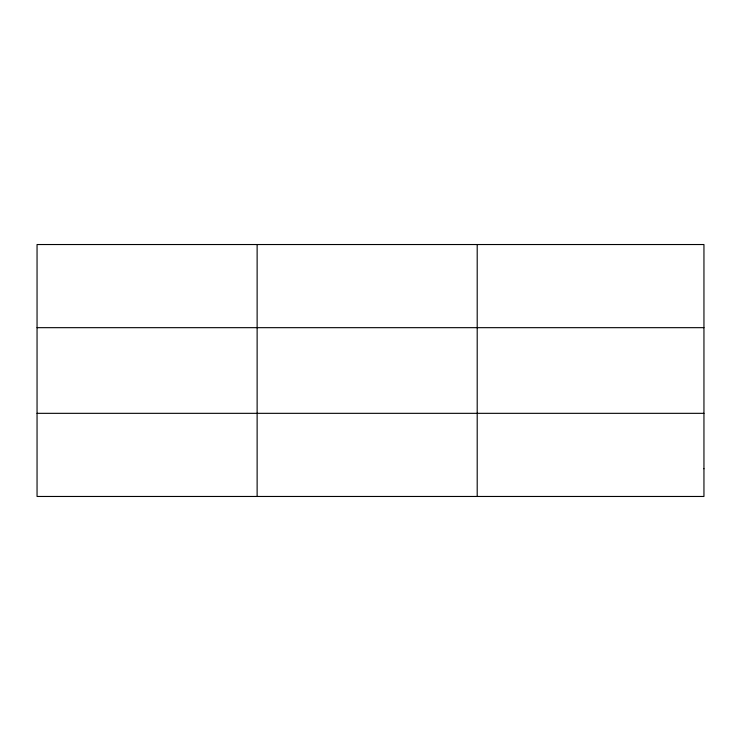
<?xml version="1.0" encoding="UTF-8"?>
<svg xmlns="http://www.w3.org/2000/svg" width="741" height="741" viewBox="0 0 741 741"><rect width="100%" height="100%" fill="white"/><g stroke="black" fill="none" stroke-linecap="round" stroke-linejoin="round"><path stroke-width="1.11" d="M257.127 244.53L257.127 496.47M477.204 244.53L477.204 496.47M37.05 327.67L703.95 327.67M37.05 413.33L703.95 413.33M703.95 468.757L703.95 496.47L37.05 496.47L37.05 244.53L703.95 244.53L703.95 468.757"/></g></svg>
